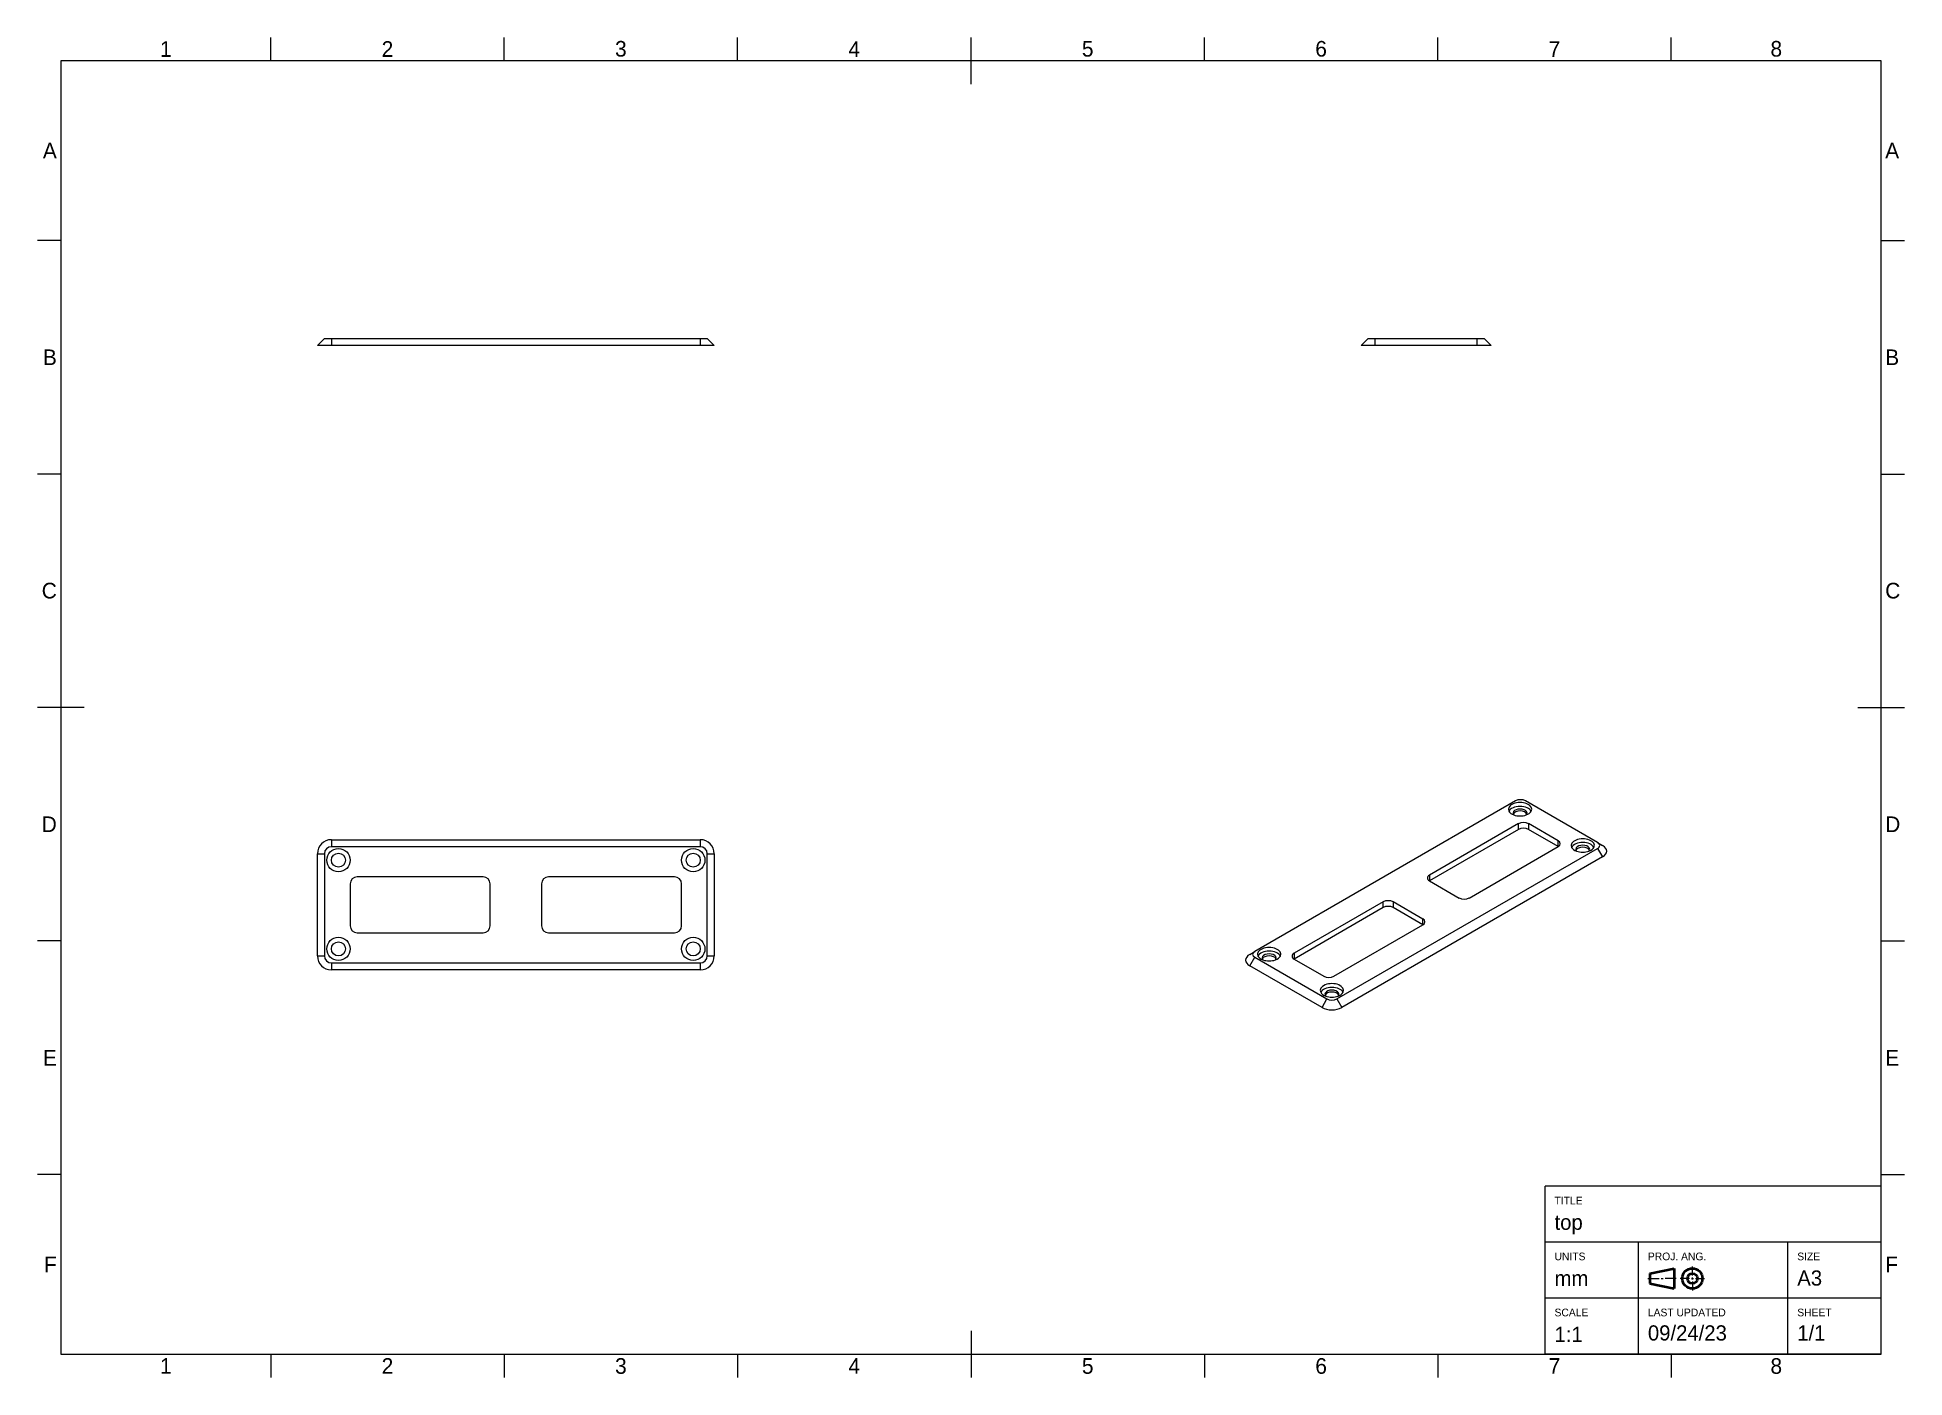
# Model space of a CAD drawing. Header units: millimetres. Extents: x 15 to 415, y 5 to 292.
import ezdxf

# ---------------------------------------------------------------- set-up
doc = ezdxf.new("R2010")
doc.units = ezdxf.units.MM
doc.layers.add('Border', color=7, linetype='Continuous')
doc.layers.add('Geometries', color=7, linetype='Continuous')
doc.styles.add('Shapr0', font='txt', dxfattribs={"height": 3.3495})
doc.styles.add('Shapr10', font='txt', dxfattribs={"height": 3.3495})
doc.styles.add('Shapr11', font='txt', dxfattribs={"height": 3.3495})
doc.styles.add('Shapr12', font='txt', dxfattribs={"height": 3.3495})
doc.styles.add('Shapr13', font='txt', dxfattribs={"height": 3.3495})
doc.styles.add('Shapr14', font='txt', dxfattribs={"height": 3.3495})
doc.styles.add('Shapr2', font='txt', dxfattribs={"height": 3.3495})
doc.styles.add('Shapr3', font='txt', dxfattribs={"height": 3.3495})
doc.styles.add('Shapr4', font='txt', dxfattribs={"height": 3.3495})
doc.styles.add('Shapr5', font='txt', dxfattribs={"height": 3.3495})
doc.styles.add('Shapr6', font='txt', dxfattribs={"height": 3.3495})
doc.styles.add('Shapr7', font='txt', dxfattribs={"height": 3.3495})
doc.styles.add('Shapr8', font='txt', dxfattribs={"height": 3.3495})
doc.styles.add('Shapr9', font='txt', dxfattribs={"height": 3.3495})

# ---------------------------------------------------------------- blocks, each defined once
blk = doc.blocks.new('*U2')
at = {"layer": 'Border', "linetype": 'Continuous', "lineweight": 15}
for p, q in [((410, 46), (338, 46)), ((338, 10), (338, 46)), ((410, 10), (410, 46)), ((410, 34), (338, 34)), ((358, 10), (358, 34)), ((390, 10), (390, 34)), ((369.53, 26.88), (369.53, 28.83)), ((360, 26.23), (362.38, 26.23)), ((362.82, 26.23), (363.25, 26.23)), ((366.07, 26.23), (363.68, 26.23)), ((368.88, 26.23), (366.93, 26.23)), ((369.32, 26.23), (369.75, 26.23)), ((369.53, 26.02), (369.53, 26.45)), ((369.53, 25.58), (369.53, 23.63)), ((370.18, 26.23), (372.13, 26.23)), ((410, 22), (338, 22)), ((410, 10), (338, 10))]:
    blk.add_line(p, q, dxfattribs=at)
at = {"layer": 'Border', "linetype": 'Continuous', "lineweight": 40}
for p, q in [((360.43, 27.32), (365.63, 28.4)), ((365.63, 28.4), (365.63, 24.07)), ((360.43, 27.32), (360.43, 25.15)), ((360.43, 25.15), (365.63, 24.07))]:
    blk.add_line(p, q, dxfattribs=at)
for radius in [2.17, 1.08]:
    blk.add_circle((369.53, 26.23), radius, dxfattribs=at)

msp = doc.modelspace()

# ---------------------------------------------------------------- linework, layer by layer
at = {"layer": 'Border', "linetype": 'Continuous', "lineweight": 15}
for p, q in [((65, 287), (65, 292)), ((115, 287), (115, 292)), ((165, 287), (165, 292)), ((215, 282), (215, 292)), ((265, 287), (265, 292)), ((315, 287), (315, 292)), ((365, 287), (365, 292)), ((410, 287), (20, 287)), ((20, 287), (20, 10)), ((410, 10), (410, 287)), ((20, 248.5), (15, 248.5)), ((410, 248.5), (415, 248.5)), ((20, 198.5), (15, 198.5)), ((410, 198.5), (415, 198.5)), ((25, 148.5), (15, 148.5)), ((405, 148.5), (415, 148.5)), ((20, 98.5), (15, 98.5)), ((410, 98.5), (415, 98.5)), ((20, 48.5), (15, 48.5)), ((410, 48.5), (415, 48.5)), ((215, 15), (215, 5)), ((20, 10), (410, 10)), ((65, 10), (65, 5)), ((115, 10), (115, 5)), ((165, 10), (165, 5)), ((265, 10), (265, 5)), ((315, 10), (315, 5)), ((365, 10), (365, 5))]:
    msp.add_line(p, q, dxfattribs=at)
at = {"layer": 'Geometries', "linetype": 'Continuous', "lineweight": 13}
for p, q in [((75, 226), (76.5, 227.5)), ((78, 226), (75, 226)), ((76.5, 227.5), (78, 227.5)), ((78, 227.5), (78, 226)), ((78, 227.5), (157, 227.5)), ((157, 226), (78, 226)), ((157, 227.5), (157, 226)), ((157, 227.5), (158.5, 227.5)), ((160, 226), (157, 226)), ((158.5, 227.5), (160, 226)), ((298.56, 226), (300.06, 227.5)), ((300.47, 226), (298.56, 226)), ((300.06, 227.5), (301.56, 227.5)), ((300.49, 226), (300.47, 226)), ((301.56, 226), (300.49, 226)), ((301.56, 226), (301.56, 227.5)), ((301.56, 227.5), (323.44, 227.5)), ((323.44, 226), (301.56, 226)), ((323.44, 227.5), (324.94, 227.5)), ((323.44, 226), (323.44, 227.5)), ((326.44, 226), (323.44, 226)), ((324.94, 227.5), (326.44, 226)), ((331.63, 128.5), (275.77, 96.25)), ((349.23, 119.57), (333.75, 128.5)), ((78, 120.19), (157, 120.19)), ((78, 120.19), (78, 118.69)), ((157, 120.19), (157, 118.69)), ((332.3, 123.63), (313.21, 112.6)), ((332.3, 122.4), (313.21, 111.38)), ((332.3, 122.4), (332.3, 123.63)), ((334.42, 123.63), (334.42, 122.4)), ((340.78, 119.95), (334.42, 123.63)), ((340.78, 118.73), (334.42, 122.4)), ((75, 95.31), (75, 117.19)), ((75, 117.19), (76.5, 117.19)), ((76.5, 117.19), (76.5, 95.31)), ((157, 118.69), (78, 118.69)), ((158.5, 95.31), (158.5, 117.19)), ((158.5, 117.19), (160, 117.19)), ((160, 117.19), (160, 95.31)), ((293.37, 86.09), (349.23, 118.34)), ((350.29, 116.5), (294.43, 84.25)), ((321.69, 107.7), (340.78, 118.73)), ((340.78, 118.73), (340.78, 119.95)), ((349.23, 119.57), (350.29, 118.95)), ((349.23, 118.34), (350.29, 116.5)), ((110.5, 112.25), (83.5, 112.25)), ((151.5, 112.25), (124.5, 112.25)), ((313.21, 112.6), (313.21, 111.38)), ((82, 110.75), (82, 101.75)), ((112, 101.75), (112, 110.75)), ((123, 110.75), (123, 101.75)), ((153, 101.75), (153, 110.75)), ((313.21, 111.38), (319.57, 107.7)), ((303.31, 106.89), (284.22, 95.86)), ((303.31, 105.66), (284.22, 94.64)), ((303.31, 105.66), (303.31, 106.89)), ((311.79, 103.21), (305.43, 106.89)), ((305.43, 106.89), (305.43, 105.66)), ((311.79, 101.99), (305.43, 105.66)), ((83.5, 100.25), (110.5, 100.25)), ((124.5, 100.25), (151.5, 100.25)), ((292.7, 90.97), (311.79, 101.99)), ((311.79, 101.99), (311.79, 103.21)), ((274.71, 95.64), (275.77, 96.25)), ((75, 95.31), (76.5, 95.31)), ((78, 93.81), (157, 93.81)), ((78, 93.81), (78, 92.31)), ((157, 92.31), (78, 92.31)), ((157, 93.81), (157, 92.31)), ((158.5, 95.31), (160, 95.31)), ((274.71, 93.19), (275.77, 95.03)), ((290.19, 84.25), (274.71, 93.19)), ((275.77, 95.03), (291.25, 86.09)), ((284.22, 95.86), (284.22, 94.64)), ((284.22, 94.64), (290.58, 90.97)), ((290.19, 84.25), (291.25, 86.09)), ((293.37, 86.09), (294.43, 84.25))]:
    msp.add_line(p, q, dxfattribs=at)
for centre, radius in [((79.5, 115.81), 2.5), ((79.5, 115.81), 1.5), ((155.5, 115.81), 2.5), ((155.5, 115.81), 1.5), ((79.5, 96.81), 2.5), ((79.5, 96.81), 1.5), ((155.5, 96.81), 2.5), ((155.5, 96.81), 1.5)]:
    msp.add_circle(centre, radius, dxfattribs=at)
for centre, radius, start, end in [((78, 117.19), 3, 90, 180), ((157, 117.19), 3, 0, 90), ((78, 117.19), 1.5, 90, 180), ((157, 117.19), 1.5, 0, 90), ((83.5, 110.75), 1.5, 90, 180), ((110.5, 110.75), 1.5, 0, 90), ((124.5, 110.75), 1.5, 90, 180), ((151.5, 110.75), 1.5, 0, 90), ((83.5, 101.75), 1.5, 180, 270), ((110.5, 101.75), 1.5, 270, 0), ((124.5, 101.75), 1.5, 180, 270), ((151.5, 101.75), 1.5, 270, 0), ((78, 95.31), 3, 180, 270), ((78, 95.31), 1.5, 180, 270), ((157, 95.31), 1.5, 270, 0), ((157, 95.31), 3, 270, 0)]:
    msp.add_arc(centre, radius, start, end, dxfattribs=at)
for centre, major_axis, start_param, end_param in [((332.61, 126.71), (-2.5, 0), 2.854836, 6.569942), ((332.69, 127.89), (-1.5, 0), 3.926991, 5.497787), ((332.61, 125.89), (-2.5, 0), 3.428349, 5.996429), ((332.61, 126.71), (-2.5, 0), 0.286757, 1.013197), ((332.61, 125.89), (-1.5, 0), 2.903652, 6.521126), ((332.61, 125.49), (-1.5, 0), 3.379534, 6.045244), ((332.61, 125.89), (-1.5, 0), 0.237941, 0.490883), ((332.61, 126.71), (-2.5, 0), 1.013197, 2.128395), ((332.61, 126.71), (-2.5, 0), 2.128395, 2.854836), ((332.61, 125.89), (-1.5, 0), 2.65071, 2.903652), ((333.36, 123.01), (1.5, 0), 0.785398, 2.356194), ((333.36, 121.79), (-1.5, 0), 3.926991, 5.497787), ((346.05, 118.95), (-2.5, 0), 2.854836, 6.569942), ((339.72, 119.34), (1.5, 0), 5.497787, 7.068583), ((346.05, 118.14), (-2.5, 0), 3.428349, 5.996429), ((346.05, 118.95), (-2.5, 0), 0.286757, 1.013198), ((346.05, 118.14), (-1.5, 0), 2.903652, 6.521126), ((346.05, 117.73), (-1.5, 0), 3.379534, 6.045244), ((346.05, 118.14), (-1.5, 0), 0.237941, 0.490883), ((346.05, 118.95), (-2.5, 0), 1.013198, 2.128395), ((346.05, 118.95), (-2.5, 0), 2.128395, 2.854836), ((346.05, 118.14), (-1.5, 0), 2.65071, 2.903652), ((348.17, 118.95), (-1.5, 0), 2.356194, 3.926991), ((348.17, 117.73), (3, 0), 5.497787, 7.068583), ((314.27, 111.99), (1.5, 0), 2.356194, 3.926991), ((304.37, 106.27), (1.5, 0), 0.785398, 2.356194), ((304.37, 105.05), (-1.5, 0), 3.926991, 5.497787), ((320.63, 108.32), (1.5, 0), 3.926991, 5.497787), ((310.73, 102.6), (1.5, 0), 5.497787, 7.068583), ((276.83, 95.64), (-1.5, 0), 5.497787, 7.068583), ((278.87, 95.68), (-2.5, 0), 2.854836, 6.569942), ((278.87, 94.87), (-2.5, 0), 3.428349, 5.996429), ((276.83, 94.41), (3, 0), 2.356194, 3.926991), ((278.87, 95.68), (-2.5, 0), 0.286757, 1.013198), ((278.87, 94.87), (-1.5, 0), 2.903652, 6.521126), ((278.87, 94.46), (-1.5, 0), 3.379534, 6.045244), ((278.87, 94.87), (-1.5, 0), 0.237941, 0.490883), ((278.87, 95.68), (-2.5, 0), 1.013198, 2.128395), ((278.87, 95.68), (-2.5, 0), 2.128395, 2.854836), ((278.87, 94.87), (-1.5, 0), 2.65071, 2.903652), ((285.28, 95.25), (1.5, 0), 2.356194, 3.926991), ((292.31, 87.93), (-2.5, 0), 2.854836, 6.569942), ((292.31, 87.11), (-2.5, 0), 3.428349, 5.996429), ((291.64, 91.58), (1.5, 0), 3.926991, 5.497787), ((292.31, 87.11), (-1.5, 0), 2.903652, 6.521126), ((292.31, 87.93), (-2.5, 0), 0.286757, 1.013197), ((292.31, 85.48), (3, 0), 3.926991, 5.497787), ((292.31, 86.7), (-1.5, 0), 3.379534, 6.045244), ((292.31, 87.11), (-1.5, 0), 0.237941, 0.490883), ((292.31, 87.93), (-2.5, 0), 1.013197, 2.128395), ((292.31, 86.7), (-1.5, 0), 0.785398, 2.356194), ((292.31, 87.93), (-2.5, 0), 2.128395, 2.854836), ((292.31, 87.11), (-1.5, 0), 2.65071, 2.903652)]:
    msp.add_ellipse(centre, major_axis=major_axis, ratio=0.57735, start_param=start_param, end_param=end_param, dxfattribs=at)

# ---------------------------------------------------------------- block references
msp.add_blockref('*U2', (0, 0))

# ---------------------------------------------------------------- texts
at = {"layer": 'Border', "linetype": 'Continuous', "lineweight": 15, "char_height": 3.35, "width": 3.3495, "style": 'Shapr0'}
for s, insert, attachment_point in [('1', (42.5, 287.83), 8), ('2', (90, 287.83), 8), ('3', (140, 287.83), 8), ('4', (190, 287.83), 8), ('5', (240, 287.83), 8), ('6', (290, 287.83), 8), ('7', (340, 287.83), 8), ('8', (387.5, 287.83), 8), ('A', (19.17, 267.75), 6), ('A', (410.83, 267.75), 4), ('B', (19.17, 223.5), 6), ('B', (410.83, 223.5), 4), ('C', (19.17, 173.5), 6), ('C', (410.83, 173.5), 4), ('D', (19.17, 123.5), 6), ('D', (410.83, 123.5), 4), ('E', (19.17, 73.5), 6), ('E', (410.83, 73.5), 4), ('F', (19.17, 29.25), 6), ('F', (410.83, 29.25), 4), ('1', (42.5, 9.17), 2), ('2', (90, 9.17), 2), ('3', (140, 9.17), 2), ('4', (190, 9.17), 2), ('5', (240, 9.17), 2), ('6', (290, 9.17), 2), ('7', (340, 9.17), 2), ('8', (387.5, 9.17), 2)]:
    msp.add_mtext(s, dxfattribs=dict(at, insert=insert, attachment_point=attachment_point))
at = {"layer": 'Border', "linetype": 'Continuous', "lineweight": 15, "attachment_point": 1}
for s, insert, char_height, style in [('TITLE', (340, 43.75), 1.65, 'Shapr2'), ('top', (340, 39.9), 3.25, 'Shapr3'), ('UNITS', (340, 31.78), 1.65, 'Shapr4'), ('PROJ. ANG.', (360, 31.78), 1.65, 'Shapr7'), ('A3', (392, 27.96), 3.25, 'Shapr9'), ('SIZE', (392, 31.78), 1.65, 'Shapr8'), ('mm', (340, 27.9), 3.25, 'Shapr5'), ('SCALE', (340, 19.78), 1.65, 'Shapr6'), ('09/24/23', (360, 16.2), 3.25, 'Shapr12'), ('LAST UPDATED', (360, 19.78), 1.65, 'Shapr11'), ('SHEET', (392, 19.78), 1.65, 'Shapr13'), ('1/1', (392, 16.2), 3.25, 'Shapr14'), ('1:1', (340, 15.9), 3.25, 'Shapr10')]:
    msp.add_mtext(s, dxfattribs=dict(at, insert=insert, char_height=char_height, style=style))

doc.saveas('drawing.dxf')
